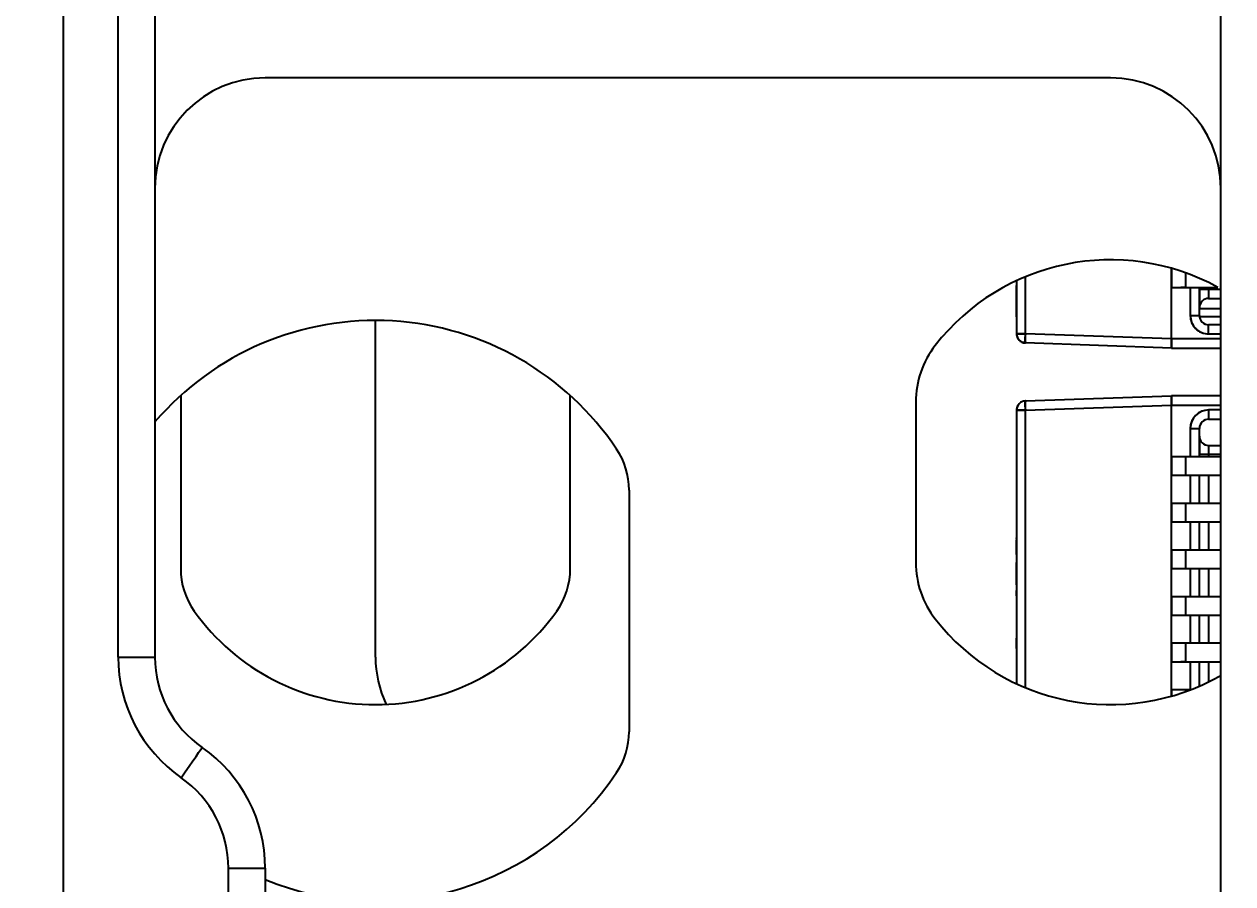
# Model space of a CAD drawing. Header units: millimetres. Extents: x 36 to 3196, y 27 to 5967.
# Drawn here: x 584.51 to 617.4, y 815.99 to 839.37 of the extents above; entities that cross this region are included whole.
import ezdxf

# ---------------------------------------------------------------- set-up
doc = ezdxf.new("R2010")
doc.units = ezdxf.units.MM
doc.linetypes.add('CENTER', pattern=[50.8, 31.75, -6.35, 6.35, -6.35])
doc.layers.add('02_Center Line', color=1, linetype='CENTER')
doc.layers.add('08_Dimension.Annotation', color=2, linetype='Continuous')
doc.styles.add('Coavis T-3.2 Style', font='MS PGothic.ttf', dxfattribs={"height": 3.2})
doc.styles.add('Coavis T-7.0 Style', font='MS PGothic.ttf', dxfattribs={"height": 7})
doc.dimstyles.new('Coavis D-Style', dxfattribs={"dimtxt": 3.2, "dimasz": 3.2, "dimexe": 2, "dimexo": 1, "dimgap": 0.8, "dimtad": 1, "dimtoh": 1, "dimdec": 3, "dimzin": 1, "dimdsep": 46, "dimtxsty": 'Coavis T-3.2 Style', "dimcen": 0, "dimclrd": 253, "dimclre": 253, "dimclrt": 2, "dimadec": 1, "dimazin": 0, "dimtp": 0.1, "dimtm": 0.1, "dimtfac": 0.71, "dimtdec": 3, "dimtmove": 0, "dimatfit": 3, "dimfxl": 1, "dimlwd": -1, "dimlwe": -1, "dimarcsym": 1})

# ---------------------------------------------------------------- blocks, each defined once
blk = doc.blocks.new('A$C32f45786')
at = {"color": 7, "linetype": 'Continuous', "lineweight": 25}
for p, q in [((209.5, 115), (85.5, 115)), ((159.199, 114.038), (159.199, 114.916)), ((159.25, 114.668), (159.25, 115)), ((159.5, 114.668), (159.5, 115)), ((159.775, 114.418), (159.775, 115)), ((160, 115), (160, 114.421)), ((160.215, 115), (160.215, 114.668)), ((160.465, 114.668), (160.465, 115)), ((160.6, 115), (160.6, 113.657)), ((160.85, 113.657), (160.85, 115)), ((162.15, 115), (162.15, 113.657)), ((162.4, 113.657), (162.4, 115)), ((162.535, 115), (162.535, 114.668)), ((162.785, 114.668), (162.785, 115)), ((163.5, 114.668), (163.5, 115)), ((163.75, 115), (163.75, 114.668)), ((163.801, 114.038), (163.801, 115)), ((164.309, 114.038), (164.309, 115)), ((165.071, 114.038), (165.071, 115)), ((165.579, 114.038), (165.579, 115)), ((166.341, 114.038), (166.341, 115)), ((166.849, 114.038), (166.849, 115)), ((167.611, 114.038), (167.611, 115)), ((168.119, 114.038), (168.119, 115)), ((168.881, 115), (168.881, 114.038)), ((169.389, 114.038), (169.389, 115)), ((159.199, 114.668), (159.25, 114.668)), ((159.25, 114.668), (159.5, 114.668)), ((159.25, 114.418), (159.25, 114.668)), ((160.142, 114.492), (160.142, 114.492)), ((160.465, 114.668), (160.215, 114.668)), ((162.535, 114.668), (162.785, 114.668)), ((163.5, 114.668), (163.75, 114.668)), ((163.75, 114.668), (163.75, 114.418)), ((163.75, 114.668), (163.801, 114.668)), ((164.309, 114.668), (165.071, 114.668)), ((165.579, 114.668), (166.341, 114.668)), ((166.849, 114.668), (167.611, 114.668)), ((168.119, 114.668), (168.881, 114.668)), ((169.389, 114.668), (169.93, 114.668)), ((159.965, 114.418), (159.199, 114.418)), ((159.965, 114.418), (159.199, 114.418)), ((159.199, 114.168), (159.965, 114.168)), ((159.965, 114.168), (159.965, 114.418)), ((163.801, 114.418), (163.035, 114.418)), ((163.035, 114.168), (163.035, 114.418)), ((163.035, 114.168), (163.801, 114.168)), ((165.071, 114.418), (164.309, 114.418)), ((164.309, 114.168), (165.071, 114.168)), ((166.341, 114.418), (165.579, 114.418)), ((165.579, 114.168), (166.341, 114.168)), ((167.611, 114.418), (166.849, 114.418)), ((166.849, 114.168), (167.611, 114.168)), ((168.881, 114.418), (168.119, 114.418)), ((168.119, 114.168), (168.881, 114.168)), ((170.046, 114.418), (169.389, 114.418)), ((169.389, 114.168), (170.148, 114.168)), ((170.151, 114.161), (170.151, 114.038)), ((159.199, 113.657), (159.199, 114.038)), ((159.199, 114.038), (159.199, 113.911)), ((163.801, 114.038), (164.309, 114.038)), ((163.801, 113.657), (163.801, 114.038)), ((164.309, 113.657), (164.309, 114.038)), ((164.309, 113.911), (164.309, 114.038)), ((165.071, 114.038), (165.579, 114.038)), ((165.071, 113.657), (165.071, 114.038)), ((165.579, 113.657), (165.579, 114.038)), ((165.579, 113.911), (165.579, 114.038)), ((166.341, 114.038), (166.849, 114.038)), ((166.341, 113.657), (166.341, 114.038)), ((166.849, 113.657), (166.849, 114.038)), ((166.849, 113.911), (166.849, 114.038)), ((167.611, 114.038), (168.119, 114.038)), ((167.611, 113.657), (167.611, 114.038)), ((168.119, 113.657), (168.119, 114.038)), ((168.119, 113.911), (168.119, 114.038)), ((168.881, 114.038), (169.389, 114.038)), ((168.881, 114.038), (168.881, 113.657)), ((169.389, 113.657), (169.389, 114.038)), ((169.389, 114.038), (169.389, 113.911)), ((170.151, 114.038), (170.151, 113.657)), ((160.6, 113.657), (158.681, 113.657)), ((158.691, 113.657), (159.199, 113.657)), ((160.6, 113.657), (160.461, 109.684)), ((160.615, 113.657), (160.6, 113.657)), ((160.85, 113.657), (160.711, 109.683)), ((162.289, 109.683), (162.15, 113.657)), ((162.539, 109.684), (162.4, 113.657)), ((170.319, 113.657), (162.4, 113.657)), ((163.801, 113.657), (164.309, 113.657)), ((165.071, 113.657), (165.579, 113.657)), ((166.341, 113.657), (166.849, 113.657)), ((167.611, 113.657), (168.119, 113.657)), ((168.881, 113.657), (169.389, 113.657)), ((170.151, 113.657), (170.319, 113.657)), ((153.5, 112), (153.5, 89)), ((160.461, 109.684), (158.911, 109.684)), ((160.461, 109.441), (160.461, 109.684)), ((160.702, 109.682), (160.711, 109.683)), ((170.089, 109.684), (162.539, 109.684)), ((162.539, 109.684), (162.539, 109.441)), ((159.018, 109.441), (160.461, 109.441)), ((162.539, 109.441), (169.982, 109.441)), ((162.539, 109.441), (169.982, 109.441)), ((165.878, 109.44), (165.878, 109.441)), ((165.878, 109.44), (166.463, 109.44)), ((165.894, 109.44), (165.894, 109.441)), ((166.022, 109.44), (166.022, 109.441)), ((166.182, 109.441), (166.182, 109.44)), ((166.607, 109.44), (166.607, 109.441)), ((166.711, 109.44), (166.711, 109.441)), ((166.719, 109.44), (166.711, 109.44)), ((166.719, 109.44), (166.719, 109.441)), ((166.825, 109.44), (166.825, 109.441)), ((166.95, 109.44), (166.95, 109.441)), ((167.01, 109.44), (167.01, 109.441)), ((167.29, 109.441), (167.29, 109.44)), ((167.447, 109.44), (167.447, 109.441)), ((167.589, 109.44), (167.447, 109.44)), ((167.589, 109.441), (167.589, 109.44)), ((167.798, 109.441), (167.798, 109.44)), ((167.798, 109.44), (167.94, 109.44)), ((167.94, 109.44), (167.94, 109.441)), ((168.461, 109.44), (168.461, 109.441)), ((168.586, 109.441), (168.586, 109.44)), ((168.684, 109.44), (168.684, 109.441)), ((169.021, 109.44), (169.021, 109.441)), ((169.021, 109.44), (169.147, 109.44)), ((169.147, 109.44), (169.147, 109.441)), ((169.147, 109.44), (169.297, 109.44)), ((169.297, 109.44), (169.297, 109.441)), ((169.648, 109.441), (169.648, 109.44)), ((169.648, 109.44), (169.659, 109.44)), ((169.659, 109.44), (169.659, 109.441)), ((169.659, 109.44), (169.982, 109.44)), ((169.705, 109.44), (169.705, 109.441)), ((169.705, 109.44), (169.982, 109.44)), ((162.318, 106.7), (166.682, 106.7)), ((164.714, 98.9), (171.286, 98.9)), ((166.848, 97.3), (162.152, 97.3)), ((169.255, 92), (160.1, 92)), ((175, 88), (175, 89)), ((175, 89), (209.5, 89)), ((209.5, 88), (175, 88)), ((162.152, 86.7), (166.848, 86.7)), ((125.745, 86), (169.255, 86)), ((169.255, 85), (169.255, 86)), ((169.255, 85), (125.745, 85))]:
    blk.add_line(p, q, dxfattribs=at)
at = {"color": 1, "linetype": 'Continuous', "lineweight": 25}
for p, q in [((158.804, 114.038), (159.199, 114.038)), ((170.151, 114.038), (170.196, 114.038))]:
    blk.add_line(p, q, dxfattribs=at)
at = {"color": 7, "linetype": 'Continuous', "lineweight": 25, "flags": 128}
blk.add_lwpolyline([(172.538, 86.714), (172.378, 86.826), (172.224, 86.933), (172.082, 87.032), (171.958, 87.118), (171.856, 87.189), (171.78, 87.242), (171.733, 87.275), (171.717, 87.286)], dxfattribs=at)
at = {"color": 7, "linetype": 'Continuous', "lineweight": 25}
for centre, radius, start, end in [((156.5, 112), 3, 90, 180), ((164.5, 112), 6.05, 151.1888, 232.0672), ((164.5, 112), 6.05, 307.9328, 29.727), ((159.75, 114.668), 0.25, 180, 270), ((159.965, 114.668), 0.25, 270, 0), ((159.965, 114.668), 0.5, 270, 0), ((163.035, 114.668), 0.5, 180, 270), ((163.035, 114.668), 0.25, 180, 270), ((163.25, 114.668), 0.25, 270, 0), ((160.593, 111.664), 1.985, 266.2035, 273.4206), ((160.461, 109.691), 0.25, 270, 358), ((162.407, 111.661), 1.982, 266.572, 273.8004), ((162.539, 109.691), 0.25, 182, 270), ((162.318, 109.2), 2.5, 232.0672, 270), ((166.682, 109.2), 2.5, 270, 307.9328), ((164.714, 96.9), 2, 90, 123.849), ((171.286, 96.9), 2, 56.151, 90), ((168, 92), 7.9, 123.849, 229.4196), ((168, 92), 7.9, 337.682, 56.151), ((166.848, 95.3), 2, 54.5691, 90), ((164.5, 92), 6.05, 305.4309, 54.5691), ((169.255, 95), 3, 270, 295.4166), ((156.5, 89), 3, 180, 270), ((175, 85), 4, 90, 145.1501), ((175, 85), 3, 90, 145.1501), ((169.255, 89), 3, 270, 325.1501), ((166.848, 88.7), 2, 270, 305.4309), ((169.255, 89), 4, 270, 325.1501)]:
    blk.add_arc(centre, radius, start, end, dxfattribs=at)
for points, knots in [([(159.965, 114.168), (160.028, 114.175), (160.125, 114.186), (160.241, 114.248), (160.321, 114.312), (160.386, 114.392), (160.448, 114.508), (160.458, 114.606), (160.465, 114.668)], [0, 0, 0, 0, 0.239444, 0.369378, 0.500002, 0.629935, 0.760561, 1, 1, 1, 1]), ([(162.535, 114.668), (162.542, 114.606), (162.552, 114.509), (162.614, 114.392), (162.679, 114.313), (162.758, 114.248), (162.875, 114.186), (162.972, 114.175), (163.035, 114.168)], [0, 0, 0, 0, 0.239439, 0.369377, 0.499999, 0.629934, 0.760557, 1, 1, 1, 1]), ([(159.75, 114.418), (159.743, 114.418), (159.733, 114.418), (159.671, 114.418), (159.606, 114.418), (159.526, 114.418), (159.41, 114.418), (159.313, 114.418), (159.25, 114.418)], [0, 0, 0, 0, 0.239439, 0.369378, 0.499999, 0.629934, 0.760557, 1, 1, 1, 1]), ([(159.25, 114.418), (159.313, 114.418), (159.409, 114.418), (159.526, 114.418), (159.605, 114.418), (159.67, 114.418), (159.733, 114.418), (159.743, 114.418), (159.75, 114.418)], [0, 0, 0, 0, 0.239443, 0.3682187, 0.4999927, 0.6287766, 0.7605514, 1, 1, 1, 1]), ([(163.75, 114.418), (163.687, 114.418), (163.59, 114.418), (163.474, 114.418), (163.394, 114.418), (163.329, 114.418), (163.267, 114.418), (163.257, 114.418), (163.25, 114.418)], [0, 0, 0, 0, 0.239442, 0.369376, 0.5, 0.629934, 0.760552, 1, 1, 1, 1]), ([(163.25, 114.418), (163.257, 114.418), (163.267, 114.418), (163.329, 114.418), (163.393, 114.418), (163.473, 114.418), (163.59, 114.418), (163.687, 114.418), (163.75, 114.418)], [0, 0, 0, 0, 0.239449, 0.368227, 0.499999, 0.628776, 0.760556, 1, 1, 1, 1]), ([(160.6, 113.657), (160.617, 113.657), (160.651, 113.657), (160.715, 113.656), (160.784, 113.656), (160.839, 113.656), (160.846, 113.657), (160.85, 113.657)], [0, 0, 0, 0, 0.130854, 0.26015, 0.512854, 0.759455, 1, 1, 1, 1]), ([(160.85, 113.657), (160.846, 113.657), (160.838, 113.656), (160.779, 113.655), (160.697, 113.656), (160.632, 113.657), (160.6, 113.657)], [0, 0, 0, 0, 0.254061, 0.505394, 0.754035, 1, 1, 1, 1]), ([(162.15, 113.657), (162.153, 113.657), (162.16, 113.656), (162.216, 113.656), (162.285, 113.656), (162.349, 113.657), (162.383, 113.657), (162.4, 113.657)], [0, 0, 0, 0, 0.2402037, 0.4867073, 0.7395203, 0.8689576, 1, 1, 1, 1]), ([(162.4, 113.657), (162.368, 113.657), (162.303, 113.656), (162.22, 113.655), (162.162, 113.656), (162.154, 113.657), (162.15, 113.657)], [0, 0, 0, 0, 0.2456449, 0.4941762, 0.7456304, 1, 1, 1, 1]), ([(160.461, 109.684), (160.461, 109.665), (160.461, 109.63), (160.461, 109.57), (160.461, 109.508), (160.462, 109.466), (160.461, 109.445), (160.461, 109.443), (160.461, 109.441)], [0, 0, 0, 0, 0.144535, 0.2724488, 0.4999911, 0.7290022, 0.8560349, 1, 1, 1, 1]), ([(160.711, 109.683), (160.707, 109.682), (160.7, 109.68), (160.643, 109.679), (160.575, 109.68), (160.512, 109.682), (160.479, 109.683), (160.461, 109.684)], [0, 0, 0, 0, 0.247556, 0.499298, 0.744229, 0.864685, 1, 1, 1, 1]), ([(160.461, 109.441), (160.48, 109.443), (160.514, 109.445), (160.575, 109.466), (160.639, 109.508), (160.683, 109.569), (160.706, 109.63), (160.709, 109.664), (160.711, 109.683)], [0, 0, 0, 0, 0.14389, 0.270951, 0.499991, 0.727666, 0.855527, 1, 1, 1, 1]), ([(160.711, 109.683), (160.71, 109.664), (160.709, 109.641), (160.7, 109.62), (160.699, 109.616)], [0, 0, 0, 0, 0.815347, 1, 1, 1, 1]), ([(162.539, 109.684), (162.52, 109.683), (162.484, 109.682), (162.422, 109.68), (162.358, 109.68), (162.314, 109.68), (162.292, 109.681), (162.29, 109.682), (162.289, 109.683)], [0, 0, 0, 0, 0.1448539, 0.272555, 0.4999969, 0.7275495, 0.8551771, 1, 1, 1, 1]), ([(162.289, 109.683), (162.291, 109.664), (162.294, 109.63), (162.317, 109.569), (162.361, 109.508), (162.425, 109.466), (162.486, 109.445), (162.52, 109.443), (162.539, 109.441)], [0, 0, 0, 0, 0.14447, 0.272308, 0.500017, 0.729019, 0.856086, 1, 1, 1, 1]), ([(162.539, 109.441), (162.539, 109.445), (162.539, 109.452), (162.537, 109.507), (162.539, 109.587), (162.539, 109.651), (162.539, 109.684)], [0, 0, 0, 0, 0.248942, 0.499541, 0.745633, 1, 1, 1, 1]), ([(159.998, 109.441), (159.99, 109.441), (159.976, 109.441), (159.896, 109.441), (159.812, 109.441), (159.709, 109.441), (159.559, 109.441), (159.36, 109.441), (159.213, 109.441), (159.144, 109.441)], [0, 0, 0, 0, 0.19812, 0.305695, 0.41371, 0.521288, 0.6293, 0.82742, 1, 1, 1, 1]), ([(165.894, 109.44), (165.894, 109.44), (165.897, 109.44), (165.903, 109.44), (165.91, 109.44), (165.918, 109.44), (165.925, 109.44), (165.933, 109.44), (165.94, 109.44), (165.948, 109.44), (165.954, 109.44), (165.959, 109.44), (165.964, 109.44), (165.97, 109.44), (165.977, 109.44), (165.985, 109.44), (165.993, 109.44), (166, 109.44), (166.01, 109.44), (166.017, 109.44), (166.022, 109.44)], [0, 0, 0, 0, 0.014593, 0.072955, 0.131307, 0.189669, 0.248029, 0.306394, 0.364757, 0.423112, 0.481473, 0.51067, 0.539832, 0.598207, 0.656576, 0.714939, 0.773301, 0.831664, 0.890027, 1, 1, 1, 1]), ([(166.029, 109.44), (166.028, 109.44), (166.027, 109.44), (166.026, 109.44), (166.024, 109.44), (166.023, 109.44), (166.022, 109.44), (166.021, 109.44), (166.02, 109.44), (166.02, 109.44), (166.019, 109.44), (166.018, 109.44), (166.018, 109.44), (166.017, 109.44), (166.017, 109.44), (166.017, 109.44), (166.017, 109.44)], [0, 0, 0, 0, 0.085736, 0.128577, 0.214263, 0.257125, 0.342924, 0.385721, 0.471455, 0.557225, 0.600089, 0.685793, 0.771542, 0.814344, 0.907163, 1, 1, 1, 1]), ([(166.022, 109.44), (166.023, 109.44), (166.026, 109.44), (166.031, 109.44), (166.036, 109.44), (166.04, 109.44), (166.045, 109.44), (166.051, 109.44), (166.059, 109.44), (166.067, 109.44), (166.075, 109.44), (166.082, 109.44), (166.09, 109.44), (166.101, 109.44), (166.11, 109.44), (166.118, 109.44), (166.122, 109.44), (166.127, 109.44), (166.133, 109.44), (166.139, 109.44), (166.145, 109.44), (166.15, 109.44), (166.155, 109.44), (166.16, 109.44), (166.167, 109.44), (166.174, 109.44), (166.179, 109.44), (166.182, 109.44)], [0, 0, 0, 0, 0.012347, 0.061736, 0.086433, 0.111127, 0.135831, 0.185223, 0.234613, 0.284008, 0.333403, 0.382795, 0.432183, 0.48157, 0.580403, 0.605092, 0.629786, 0.654481, 0.703886, 0.728574, 0.777969, 0.802663, 0.827361, 0.876754, 0.90145, 0.950722, 1, 1, 1, 1]), ([(166.225, 109.44), (166.224, 109.44), (166.221, 109.44), (166.215, 109.44), (166.207, 109.44), (166.199, 109.44), (166.192, 109.44), (166.185, 109.44), (166.18, 109.44), (166.173, 109.44), (166.168, 109.44), (166.162, 109.44), (166.157, 109.44), (166.15, 109.44), (166.145, 109.44), (166.14, 109.44), (166.135, 109.44), (166.13, 109.44), (166.125, 109.44), (166.121, 109.44), (166.117, 109.44), (166.112, 109.44), (166.107, 109.44), (166.103, 109.44), (166.098, 109.44), (166.093, 109.44), (166.088, 109.44), (166.082, 109.44), (166.076, 109.44), (166.07, 109.44), (166.067, 109.44), (166.065, 109.44)], [0, 0, 0, 0, 0.011167, 0.055818, 0.100486, 0.145144, 0.189795, 0.212124, 0.256787, 0.279122, 0.323776, 0.346117, 0.390776, 0.4131, 0.457764, 0.480095, 0.502424, 0.547094, 0.569434, 0.591767, 0.614087, 0.658754, 0.681085, 0.703413, 0.748078, 0.770412, 0.815074, 0.859743, 0.904414, 0.952129, 1, 1, 1, 1]), ([(166.182, 109.44), (166.182, 109.44), (166.186, 109.44), (166.192, 109.44), (166.198, 109.44), (166.205, 109.44), (166.21, 109.44), (166.217, 109.44), (166.222, 109.44), (166.229, 109.44), (166.234, 109.44), (166.241, 109.44), (166.246, 109.44), (166.253, 109.44), (166.258, 109.44), (166.265, 109.44), (166.27, 109.44), (166.275, 109.44), (166.281, 109.44), (166.286, 109.44), (166.293, 109.44), (166.298, 109.44), (166.303, 109.44), (166.308, 109.44), (166.313, 109.44), (166.319, 109.44), (166.324, 109.44), (166.329, 109.44), (166.334, 109.44), (166.339, 109.44), (166.344, 109.44), (166.349, 109.44), (166.354, 109.44), (166.359, 109.44), (166.364, 109.44), (166.369, 109.44), (166.374, 109.44), (166.379, 109.44), (166.383, 109.44), (166.388, 109.44), (166.393, 109.44), (166.398, 109.44), (166.401, 109.44), (166.406, 109.44), (166.411, 109.44), (166.415, 109.44), (166.419, 109.44), (166.423, 109.44), (166.429, 109.44), (166.438, 109.44), (166.447, 109.44), (166.456, 109.44), (166.462, 109.44), (166.47, 109.44), (166.478, 109.44), (166.486, 109.44), (166.492, 109.44), (166.499, 109.44), (166.507, 109.44), (166.514, 109.44), (166.519, 109.44), (166.525, 109.44), (166.531, 109.44), (166.535, 109.44), (166.537, 109.44), (166.54, 109.44), (166.543, 109.44), (166.546, 109.44), (166.548, 109.44), (166.551, 109.44), (166.553, 109.44), (166.556, 109.44), (166.557, 109.44), (166.56, 109.44), (166.562, 109.44), (166.564, 109.44), (166.567, 109.44), (166.569, 109.44), (166.571, 109.44), (166.573, 109.44), (166.575, 109.44), (166.576, 109.44), (166.578, 109.44), (166.58, 109.44), (166.582, 109.44), (166.583, 109.44), (166.585, 109.44), (166.586, 109.44), (166.588, 109.44), (166.589, 109.44), (166.591, 109.44), (166.592, 109.44), (166.593, 109.44), (166.594, 109.44), (166.595, 109.44), (166.597, 109.44), (166.597, 109.44), (166.599, 109.44), (166.599, 109.44), (166.6, 109.44), (166.601, 109.44), (166.602, 109.44), (166.603, 109.44), (166.603, 109.44), (166.604, 109.44), (166.604, 109.44), (166.605, 109.44), (166.605, 109.44), (166.606, 109.44), (166.606, 109.44), (166.606, 109.44), (166.606, 109.44), (166.606, 109.44), (166.607, 109.44), (166.607, 109.44), (166.607, 109.44)], [0, 0, 0, 0, 0.002884, 0.014415, 0.025951, 0.031716, 0.04325, 0.049016, 0.060551, 0.066318, 0.077849, 0.083617, 0.095152, 0.100917, 0.112451, 0.118218, 0.129751, 0.135519, 0.141285, 0.152818, 0.158585, 0.170119, 0.175886, 0.181651, 0.193184, 0.198952, 0.204719, 0.216251, 0.222021, 0.227788, 0.239318, 0.245089, 0.250852, 0.262388, 0.268154, 0.273922, 0.285453, 0.291222, 0.296991, 0.302758, 0.314289, 0.320055, 0.325822, 0.331589, 0.343124, 0.348887, 0.354655, 0.360427, 0.371959, 0.383493, 0.406566, 0.418097, 0.429632, 0.441168, 0.464238, 0.475774, 0.487305, 0.498844, 0.521915, 0.53345, 0.544984, 0.556521, 0.579589, 0.585356, 0.591121, 0.59689, 0.608423, 0.614187, 0.61996, 0.625725, 0.637256, 0.643024, 0.648796, 0.654563, 0.66609, 0.671863, 0.677623, 0.689157, 0.694922, 0.700697, 0.71223, 0.717998, 0.72376, 0.735292, 0.741065, 0.746833, 0.758366, 0.764132, 0.769896, 0.781427, 0.787196, 0.798732, 0.804501, 0.81026, 0.821793, 0.827568, 0.839094, 0.844867, 0.856394, 0.862159, 0.873693, 0.879464, 0.891001, 0.896769, 0.908294, 0.914062, 0.9256, 0.93136, 0.942895, 0.94866, 0.960195, 0.971737, 0.977496, 0.988754, 1, 1, 1, 1]), ([(166.393, 109.44), (166.393, 109.44), (166.39, 109.44), (166.387, 109.44), (166.382, 109.44), (166.378, 109.44), (166.373, 109.44), (166.369, 109.44), (166.365, 109.44), (166.36, 109.44), (166.356, 109.44), (166.351, 109.44), (166.347, 109.44), (166.342, 109.44), (166.337, 109.44), (166.333, 109.44), (166.328, 109.44), (166.323, 109.44), (166.318, 109.44), (166.313, 109.44), (166.307, 109.44), (166.302, 109.44), (166.295, 109.44), (166.29, 109.44), (166.284, 109.44), (166.278, 109.44), (166.272, 109.44), (166.267, 109.44), (166.26, 109.44), (166.253, 109.44), (166.247, 109.44), (166.24, 109.44), (166.233, 109.44), (166.227, 109.44), (166.225, 109.44)], [0, 0, 0, 0, 0.010708, 0.053565, 0.07497, 0.117835, 0.139255, 0.182105, 0.203534, 0.224951, 0.267813, 0.289221, 0.310658, 0.353513, 0.374931, 0.396356, 0.439207, 0.46063, 0.482056, 0.524914, 0.546333, 0.589196, 0.610622, 0.653476, 0.674893, 0.717741, 0.739167, 0.782021, 0.803443, 0.846299, 0.889149, 0.910566, 0.955275, 1, 1, 1, 1]), ([(166.463, 109.44), (166.463, 109.44), (166.462, 109.44), (166.462, 109.44), (166.461, 109.44), (166.46, 109.44), (166.459, 109.44), (166.458, 109.44), (166.457, 109.44), (166.456, 109.44), (166.454, 109.44), (166.453, 109.44), (166.451, 109.44), (166.45, 109.44), (166.448, 109.44), (166.446, 109.44), (166.445, 109.44), (166.442, 109.44), (166.44, 109.44), (166.438, 109.44), (166.436, 109.44), (166.433, 109.44), (166.431, 109.44), (166.428, 109.44), (166.426, 109.44), (166.422, 109.44), (166.419, 109.44), (166.416, 109.44), (166.413, 109.44), (166.41, 109.44), (166.406, 109.44), (166.402, 109.44), (166.398, 109.44), (166.395, 109.44), (166.393, 109.44)], [0, 0, 0, 0, 0.010726, 0.053715, 0.096671, 0.139656, 0.161116, 0.204109, 0.225608, 0.268557, 0.290051, 0.333032, 0.354527, 0.397513, 0.41898, 0.440464, 0.483427, 0.504923, 0.547913, 0.569388, 0.590899, 0.633863, 0.655359, 0.676835, 0.719821, 0.741304, 0.784295, 0.805776, 0.827268, 0.870234, 0.891716, 0.93469, 0.956181, 1, 1, 1, 1]), ([(166.765, 109.44), (166.765, 109.44), (166.762, 109.44), (166.758, 109.44), (166.752, 109.44), (166.747, 109.44), (166.743, 109.44), (166.738, 109.44), (166.734, 109.44), (166.73, 109.44), (166.726, 109.44), (166.722, 109.44), (166.718, 109.44), (166.715, 109.44), (166.711, 109.44), (166.708, 109.44), (166.705, 109.44), (166.702, 109.44), (166.7, 109.44), (166.698, 109.44), (166.695, 109.44), (166.693, 109.44), (166.691, 109.44), (166.689, 109.44), (166.688, 109.44), (166.686, 109.44), (166.685, 109.44), (166.684, 109.44), (166.683, 109.44), (166.682, 109.44), (166.681, 109.44), (166.681, 109.44), (166.681, 109.44), (166.68, 109.44), (166.68, 109.44)], [0, 0, 0, 0, 0.009422, 0.047182, 0.084916, 0.122649, 0.141504, 0.179249, 0.217, 0.235851, 0.273582, 0.311343, 0.330207, 0.367933, 0.405671, 0.424527, 0.462273, 0.500009, 0.518892, 0.556626, 0.575485, 0.613205, 0.65096, 0.669829, 0.707568, 0.745298, 0.764155, 0.801912, 0.839654, 0.85852, 0.896261, 0.93398, 0.952833, 1, 1, 1, 1]), ([(166.975, 109.44), (166.974, 109.44), (166.971, 109.44), (166.965, 109.44), (166.954, 109.44), (166.944, 109.44), (166.933, 109.44), (166.925, 109.44), (166.917, 109.44), (166.909, 109.44), (166.901, 109.44), (166.894, 109.44), (166.886, 109.44), (166.878, 109.44), (166.87, 109.44), (166.863, 109.44), (166.855, 109.44), (166.845, 109.44), (166.835, 109.44), (166.825, 109.44), (166.818, 109.44), (166.81, 109.44), (166.803, 109.44), (166.796, 109.44), (166.789, 109.44), (166.782, 109.44), (166.775, 109.44), (166.766, 109.44), (166.757, 109.44), (166.748, 109.44), (166.741, 109.44), (166.735, 109.44), (166.727, 109.44), (166.722, 109.44), (166.719, 109.44)], [0, 0, 0, 0, 0.007189, 0.035971, 0.064749, 0.122318, 0.1511, 0.179878, 0.20866, 0.237434, 0.266218, 0.294994, 0.32378, 0.352557, 0.381331, 0.410113, 0.438888, 0.467676, 0.525237, 0.554013, 0.582795, 0.611569, 0.640355, 0.669134, 0.697914, 0.726686, 0.755461, 0.784254, 0.841814, 0.870591, 0.899363, 0.928155, 0.956929, 1, 1, 1, 1]), ([(167.01, 109.44), (167.01, 109.44), (167.006, 109.44), (167.002, 109.44), (166.996, 109.44), (166.991, 109.44), (166.986, 109.44), (166.98, 109.44), (166.977, 109.44), (166.971, 109.44), (166.965, 109.44), (166.954, 109.44), (166.943, 109.44), (166.933, 109.44), (166.925, 109.44), (166.917, 109.44), (166.909, 109.44), (166.901, 109.44), (166.893, 109.44), (166.886, 109.44), (166.878, 109.44), (166.87, 109.44), (166.863, 109.44), (166.855, 109.44), (166.848, 109.44), (166.84, 109.44), (166.833, 109.44), (166.827, 109.44), (166.821, 109.44), (166.815, 109.44), (166.808, 109.44), (166.801, 109.44), (166.796, 109.44), (166.79, 109.44), (166.785, 109.44), (166.778, 109.44), (166.772, 109.44), (166.767, 109.44), (166.765, 109.44)], [0, 0, 0, 0, 0.007614, 0.038063, 0.053285, 0.068509, 0.098957, 0.114183, 0.129404, 0.144632, 0.175076, 0.205527, 0.266425, 0.296874, 0.32733, 0.357777, 0.388224, 0.418672, 0.449124, 0.479571, 0.510025, 0.540467, 0.570919, 0.601373, 0.63182, 0.662278, 0.692721, 0.723171, 0.738396, 0.768841, 0.799292, 0.829748, 0.860197, 0.875421, 0.905866, 0.936312, 0.968153, 1, 1, 1, 1]), ([(166.95, 109.44), (166.95, 109.44), (166.946, 109.44), (166.941, 109.44), (166.933, 109.44), (166.925, 109.44), (166.918, 109.44), (166.91, 109.44), (166.903, 109.44), (166.895, 109.44), (166.888, 109.44), (166.882, 109.44), (166.876, 109.44), (166.871, 109.44), (166.867, 109.44), (166.862, 109.44), (166.858, 109.44), (166.853, 109.44), (166.848, 109.44), (166.843, 109.44), (166.839, 109.44), (166.835, 109.44), (166.833, 109.44), (166.831, 109.44), (166.83, 109.44), (166.829, 109.44), (166.828, 109.44), (166.827, 109.44), (166.826, 109.44), (166.826, 109.44), (166.825, 109.44), (166.825, 109.44)], [0, 0, 0, 0, 0.0104737, 0.0523604, 0.0942479, 0.1361324, 0.1780213, 0.2199125, 0.2617995, 0.3036933, 0.3455866, 0.3874852, 0.4084161, 0.450326, 0.471283, 0.4922222, 0.5341439, 0.555091, 0.5970123, 0.6389646, 0.6809032, 0.7228482, 0.7647524, 0.7857084, 0.8066499, 0.8276162, 0.8695391, 0.8904843, 0.9323765, 0.9533291, 1, 1, 1, 1]), ([(167.103, 109.44), (167.102, 109.44), (167.099, 109.44), (167.093, 109.44), (167.086, 109.44), (167.081, 109.44), (167.076, 109.44), (167.071, 109.44), (167.066, 109.44), (167.061, 109.44), (167.055, 109.44), (167.05, 109.44), (167.045, 109.44), (167.04, 109.44), (167.035, 109.44), (167.029, 109.44), (167.024, 109.44), (167.018, 109.44), (167.012, 109.44), (167.007, 109.44), (167.003, 109.44), (166.998, 109.44), (166.991, 109.44), (166.984, 109.44), (166.976, 109.44), (166.968, 109.44), (166.96, 109.44), (166.954, 109.44), (166.95, 109.44)], [0, 0, 0, 0, 0.0127998, 0.0640436, 0.1152723, 0.1408806, 0.1665004, 0.2177293, 0.2433388, 0.268961, 0.3201845, 0.3457986, 0.3714138, 0.4226492, 0.4482581, 0.4738802, 0.525108, 0.5507237, 0.6019552, 0.6275691, 0.653183, 0.6787968, 0.7300311, 0.7812621, 0.83249, 0.8837137, 0.9349441, 1, 1, 1, 1]), ([(167.142, 109.44), (167.142, 109.44), (167.142, 109.44), (167.141, 109.44), (167.141, 109.44), (167.139, 109.44), (167.138, 109.44), (167.136, 109.44), (167.134, 109.44), (167.131, 109.44), (167.128, 109.44), (167.124, 109.44), (167.12, 109.44), (167.116, 109.44), (167.112, 109.44), (167.107, 109.44), (167.1, 109.44), (167.095, 109.44), (167.089, 109.44), (167.083, 109.44), (167.076, 109.44), (167.069, 109.44), (167.062, 109.44), (167.056, 109.44), (167.05, 109.44), (167.042, 109.44), (167.034, 109.44), (167.027, 109.44), (167.019, 109.44), (167.011, 109.44), (167.003, 109.44), (166.995, 109.44), (166.986, 109.44), (166.979, 109.44), (166.975, 109.44)], [0, 0, 0, 0, 0.008716, 0.043516, 0.078315, 0.113154, 0.147955, 0.165362, 0.200187, 0.217583, 0.252414, 0.287224, 0.304634, 0.33946, 0.356844, 0.391664, 0.426485, 0.461296, 0.478691, 0.513492, 0.548299, 0.583092, 0.617891, 0.635281, 0.670084, 0.704883, 0.739681, 0.774478, 0.809273, 0.844068, 0.878862, 0.913661, 0.948456, 1, 1, 1, 1]), ([(167.29, 109.44), (167.29, 109.44), (167.287, 109.44), (167.281, 109.44), (167.274, 109.44), (167.267, 109.44), (167.26, 109.44), (167.252, 109.44), (167.245, 109.44), (167.238, 109.44), (167.23, 109.44), (167.223, 109.44), (167.215, 109.44), (167.208, 109.44), (167.2, 109.44), (167.193, 109.44), (167.182, 109.44), (167.172, 109.44), (167.162, 109.44), (167.154, 109.44), (167.147, 109.44), (167.136, 109.44), (167.126, 109.44), (167.115, 109.44), (167.108, 109.44), (167.1, 109.44), (167.092, 109.44), (167.085, 109.44), (167.08, 109.44), (167.075, 109.44), (167.069, 109.44), (167.064, 109.44), (167.06, 109.44), (167.055, 109.44), (167.049, 109.44), (167.044, 109.44), (167.039, 109.44), (167.033, 109.44), (167.028, 109.44), (167.023, 109.44), (167.017, 109.44), (167.013, 109.44), (167.01, 109.44)], [0, 0, 0, 0, 0.006864, 0.034312, 0.061754, 0.089186, 0.116629, 0.144068, 0.171505, 0.198953, 0.226397, 0.253834, 0.281277, 0.308711, 0.336155, 0.363596, 0.391032, 0.445911, 0.473361, 0.500796, 0.528239, 0.555678, 0.610568, 0.638008, 0.665449, 0.69289, 0.72033, 0.74777, 0.761495, 0.775214, 0.802651, 0.816372, 0.830095, 0.843811, 0.871253, 0.884975, 0.898697, 0.926136, 0.939853, 0.953575, 0.976789, 1, 1, 1, 1]), ([(167.287, 109.44), (167.287, 109.44), (167.287, 109.44), (167.287, 109.44), (167.286, 109.44), (167.286, 109.44), (167.286, 109.44), (167.285, 109.44), (167.284, 109.44), (167.283, 109.44), (167.282, 109.44), (167.28, 109.44), (167.277, 109.44), (167.274, 109.44), (167.27, 109.44), (167.267, 109.44), (167.264, 109.44), (167.26, 109.44), (167.257, 109.44), (167.251, 109.44), (167.245, 109.44), (167.238, 109.44), (167.233, 109.44), (167.228, 109.44), (167.222, 109.44), (167.214, 109.44), (167.207, 109.44), (167.2, 109.44), (167.196, 109.44), (167.192, 109.44), (167.187, 109.44), (167.184, 109.44), (167.179, 109.44), (167.174, 109.44), (167.17, 109.44), (167.165, 109.44), (167.16, 109.44), (167.154, 109.44), (167.149, 109.44), (167.143, 109.44), (167.138, 109.44), (167.133, 109.44), (167.128, 109.44), (167.123, 109.44), (167.117, 109.44), (167.11, 109.44), (167.105, 109.44), (167.103, 109.44)], [0, 0, 0, 0, 0.006271, 0.031405, 0.043956, 0.056515, 0.069085, 0.094219, 0.119337, 0.144464, 0.169583, 0.194723, 0.21985, 0.270125, 0.295237, 0.320385, 0.345496, 0.370625, 0.395763, 0.420893, 0.471175, 0.496295, 0.52142, 0.546563, 0.571683, 0.596815, 0.647097, 0.659662, 0.672222, 0.69735, 0.709915, 0.722477, 0.735033, 0.760166, 0.772728, 0.785285, 0.810415, 0.822971, 0.848099, 0.860664, 0.885789, 0.898351, 0.910908, 0.936034, 0.948595, 0.974291, 1, 1, 1, 1]), ([(167.94, 109.44), (167.941, 109.44), (167.943, 109.44), (167.947, 109.44), (167.951, 109.44), (167.955, 109.44), (167.959, 109.44), (167.963, 109.44), (167.967, 109.44), (167.972, 109.44), (167.976, 109.44), (167.979, 109.44), (167.983, 109.44), (167.989, 109.44), (167.995, 109.44), (168.001, 109.44), (168.008, 109.44), (168.015, 109.44), (168.024, 109.44), (168.033, 109.44), (168.042, 109.44), (168.049, 109.44), (168.056, 109.44), (168.063, 109.44), (168.07, 109.44), (168.077, 109.44), (168.085, 109.44), (168.092, 109.44), (168.1, 109.44), (168.107, 109.44), (168.115, 109.44), (168.123, 109.44), (168.13, 109.44), (168.138, 109.44), (168.146, 109.44), (168.154, 109.44), (168.162, 109.44), (168.171, 109.44), (168.182, 109.44), (168.191, 109.44), (168.197, 109.44)], [0, 0, 0, 0, 0.00694, 0.03467, 0.048531, 0.062388, 0.090119, 0.103977, 0.117837, 0.145561, 0.15943, 0.173287, 0.187149, 0.214875, 0.242608, 0.27033, 0.298056, 0.325783, 0.353505, 0.408957, 0.436692, 0.464413, 0.492146, 0.51987, 0.547596, 0.575325, 0.603045, 0.630777, 0.658507, 0.686232, 0.713961, 0.741686, 0.769416, 0.797142, 0.824872, 0.852601, 0.880325, 0.910195, 0.940065, 1, 1, 1, 1]), ([(168.197, 109.44), (168.197, 109.44), (168.201, 109.44), (168.207, 109.44), (168.215, 109.44), (168.221, 109.44), (168.228, 109.44), (168.234, 109.44), (168.241, 109.44), (168.248, 109.44), (168.254, 109.44), (168.261, 109.44), (168.267, 109.44), (168.274, 109.44), (168.28, 109.44), (168.287, 109.44), (168.292, 109.44), (168.298, 109.44), (168.304, 109.44), (168.31, 109.44), (168.316, 109.44), (168.321, 109.44), (168.327, 109.44), (168.333, 109.44), (168.339, 109.44), (168.344, 109.44), (168.349, 109.44), (168.354, 109.44), (168.359, 109.44), (168.364, 109.44), (168.369, 109.44), (168.374, 109.44), (168.379, 109.44), (168.383, 109.44), (168.384, 109.44)], [0, 0, 0, 0, 0.009579, 0.047927, 0.086269, 0.124613, 0.143781, 0.182128, 0.220468, 0.239647, 0.277991, 0.31633, 0.335508, 0.373856, 0.412195, 0.431369, 0.469711, 0.488881, 0.527222, 0.565573, 0.584751, 0.623096, 0.642269, 0.680616, 0.718969, 0.738127, 0.776473, 0.795643, 0.834006, 0.872346, 0.891514, 0.92987, 0.964922, 1, 1, 1, 1]), ([(168.384, 109.44), (168.385, 109.44), (168.387, 109.44), (168.391, 109.44), (168.396, 109.44), (168.4, 109.44), (168.404, 109.44), (168.408, 109.44), (168.412, 109.44), (168.416, 109.44), (168.42, 109.44), (168.423, 109.44), (168.426, 109.44), (168.429, 109.44), (168.432, 109.44), (168.435, 109.44), (168.438, 109.44), (168.441, 109.44), (168.443, 109.44), (168.445, 109.44), (168.447, 109.44), (168.449, 109.44), (168.451, 109.44), (168.453, 109.44), (168.454, 109.44), (168.455, 109.44), (168.456, 109.44), (168.458, 109.44), (168.459, 109.44), (168.459, 109.44), (168.46, 109.44), (168.46, 109.44), (168.46, 109.44), (168.461, 109.44), (168.461, 109.44), (168.461, 109.44), (168.461, 109.44), (168.461, 109.44), (168.461, 109.44)], [0, 0, 0, 0, 0.007642, 0.038142, 0.068666, 0.099173, 0.11443, 0.14494, 0.175468, 0.205981, 0.23649, 0.251752, 0.282263, 0.312781, 0.343278, 0.373789, 0.404309, 0.434817, 0.46534, 0.495855, 0.526364, 0.556867, 0.587387, 0.61789, 0.648393, 0.678915, 0.709442, 0.739929, 0.800972, 0.831491, 0.846725, 0.877232, 0.892506, 0.907747, 0.938278, 0.953511, 0.968772, 1, 1, 1, 1]), ([(168.586, 109.44), (168.586, 109.44), (168.586, 109.44), (168.586, 109.44), (168.586, 109.44), (168.587, 109.44), (168.588, 109.44), (168.589, 109.44), (168.59, 109.44), (168.591, 109.44), (168.593, 109.44), (168.594, 109.44), (168.597, 109.44), (168.6, 109.44), (168.603, 109.44), (168.605, 109.44), (168.608, 109.44), (168.61, 109.44), (168.613, 109.44), (168.616, 109.44), (168.62, 109.44), (168.623, 109.44), (168.627, 109.44), (168.631, 109.44), (168.636, 109.44), (168.641, 109.44), (168.647, 109.44), (168.652, 109.44), (168.657, 109.44), (168.662, 109.44), (168.667, 109.44), (168.672, 109.44), (168.678, 109.44), (168.682, 109.44), (168.684, 109.44)], [0, 0, 0, 0, 0.007273, 0.036287, 0.094366, 0.123405, 0.152441, 0.181462, 0.210507, 0.239535, 0.268562, 0.2976, 0.326638, 0.38471, 0.413746, 0.442755, 0.471801, 0.500819, 0.529871, 0.55889, 0.587923, 0.61696, 0.645994, 0.675024, 0.704062, 0.762139, 0.79117, 0.820216, 0.849231, 0.878274, 0.907297, 0.936342, 0.968149, 1, 1, 1, 1]), ([(168.684, 109.44), (168.685, 109.44), (168.687, 109.44), (168.691, 109.44), (168.694, 109.44), (168.697, 109.44), (168.701, 109.44), (168.705, 109.44), (168.71, 109.44), (168.713, 109.44), (168.717, 109.44), (168.721, 109.44), (168.725, 109.44), (168.73, 109.44), (168.734, 109.44), (168.738, 109.44), (168.742, 109.44), (168.746, 109.44), (168.751, 109.44), (168.755, 109.44), (168.759, 109.44), (168.763, 109.44), (168.768, 109.44), (168.773, 109.44), (168.777, 109.44), (168.782, 109.44), (168.787, 109.44), (168.79, 109.44), (168.795, 109.44), (168.8, 109.44), (168.805, 109.44), (168.81, 109.44), (168.815, 109.44), (168.82, 109.44), (168.825, 109.44), (168.83, 109.44), (168.835, 109.44), (168.84, 109.44), (168.845, 109.44), (168.85, 109.44), (168.855, 109.44), (168.861, 109.44), (168.867, 109.44), (168.872, 109.44), (168.879, 109.44), (168.884, 109.44), (168.891, 109.44), (168.896, 109.44), (168.902, 109.44), (168.909, 109.44), (168.916, 109.44), (168.922, 109.44), (168.927, 109.44), (168.934, 109.44), (168.941, 109.44), (168.947, 109.44), (168.954, 109.44), (168.961, 109.44), (168.969, 109.44), (168.975, 109.44), (168.982, 109.44), (168.989, 109.44), (168.997, 109.44), (169.005, 109.44), (169.013, 109.44), (169.018, 109.44), (169.021, 109.44)], [0, 0, 0, 0, 0.005464, 0.027322, 0.038237, 0.049167, 0.060086, 0.081945, 0.092862, 0.103794, 0.114718, 0.136562, 0.147493, 0.158417, 0.180263, 0.191184, 0.202115, 0.21304, 0.234883, 0.245811, 0.256738, 0.267662, 0.289513, 0.300434, 0.311357, 0.333207, 0.344136, 0.355058, 0.365987, 0.387838, 0.398758, 0.40968, 0.431533, 0.442457, 0.453387, 0.475236, 0.486163, 0.497084, 0.518927, 0.529857, 0.540782, 0.562632, 0.573558, 0.595404, 0.60633, 0.628181, 0.639104, 0.660953, 0.671877, 0.693728, 0.715574, 0.726503, 0.74835, 0.759274, 0.781125, 0.802972, 0.813897, 0.835749, 0.857599, 0.879445, 0.890369, 0.91222, 0.934069, 0.955919, 0.977957, 1, 1, 1, 1]), ([(168.823, 109.44), (168.822, 109.44), (168.82, 109.44), (168.815, 109.44), (168.809, 109.44), (168.804, 109.44), (168.8, 109.44), (168.796, 109.44), (168.793, 109.44), (168.789, 109.44), (168.785, 109.44), (168.781, 109.44), (168.777, 109.44), (168.774, 109.44), (168.771, 109.44), (168.768, 109.44), (168.765, 109.44), (168.762, 109.44), (168.76, 109.44), (168.758, 109.44), (168.755, 109.44), (168.754, 109.44), (168.752, 109.44), (168.75, 109.44), (168.748, 109.44), (168.747, 109.44), (168.746, 109.44), (168.745, 109.44), (168.744, 109.44), (168.743, 109.44), (168.743, 109.44), (168.742, 109.44), (168.742, 109.44), (168.742, 109.44), (168.742, 109.44)], [0, 0, 0, 0, 0.010085, 0.050456, 0.090829, 0.111, 0.151375, 0.171533, 0.191718, 0.23208, 0.252264, 0.292642, 0.312816, 0.353199, 0.373363, 0.413724, 0.43391, 0.474296, 0.494458, 0.534824, 0.555011, 0.595377, 0.615541, 0.65591, 0.676099, 0.716456, 0.736638, 0.77701, 0.817375, 0.837538, 0.877886, 0.918259, 0.959105, 1, 1, 1, 1]), ([(169.023, 109.44), (169.023, 109.44), (169.019, 109.44), (169.013, 109.44), (169.005, 109.44), (168.997, 109.44), (168.989, 109.44), (168.981, 109.44), (168.973, 109.44), (168.965, 109.44), (168.958, 109.44), (168.95, 109.44), (168.942, 109.44), (168.934, 109.44), (168.927, 109.44), (168.92, 109.44), (168.914, 109.44), (168.907, 109.44), (168.901, 109.44), (168.896, 109.44), (168.89, 109.44), (168.885, 109.44), (168.88, 109.44), (168.874, 109.44), (168.869, 109.44), (168.863, 109.44), (168.858, 109.44), (168.853, 109.44), (168.848, 109.44), (168.843, 109.44), (168.838, 109.44), (168.834, 109.44), (168.829, 109.44), (168.825, 109.44), (168.823, 109.44)], [0, 0, 0, 0, 0.009611, 0.048049, 0.08649, 0.124919, 0.163358, 0.201795, 0.240232, 0.278668, 0.317112, 0.355545, 0.393986, 0.432423, 0.470855, 0.490074, 0.528518, 0.566956, 0.586175, 0.624608, 0.643839, 0.663056, 0.70149, 0.720713, 0.75915, 0.778373, 0.816817, 0.836027, 0.855247, 0.8937, 0.912909, 0.93214, 0.966052, 1, 1, 1, 1])]:
    blk.add_open_spline(points, degree=3, knots=knots, dxfattribs=at)
blk = doc.blocks.new('*D45')
at = {"layer": '08_Dimension.Annotation', "color": 253, "linetype": 'ByBlock', "transparency": 16777216}
blk.add_line((683.096, 652.925), (721.698, 612.951), dxfattribs=at)
blk.add_arc((585.573, 753.913), 193.96, 270.94529, 313.05471, dxfattribs=at)
at = {"layer": '08_Dimension.Annotation', "color": 253, "transparency": 16777216}
for points in [[(717.621, 612.573), (718.356, 611.799), (720.309, 614.39)], [(588.777, 559.446), (588.768, 560.512), (585.573, 559.953)]]:
    blk.add_solid(points, dxfattribs=at)
at = {"layer": 'Defpoints', "color": 0, "transparency": 16777216}
for p in [(585.573, 1146.601), (585.573, 753.913), (682.401, 653.644), (634.682, 566.273), (585.573, 495.628)]:
    blk.add_point(p, dxfattribs=at)
at = {"layer": '08_Dimension.Annotation', "color": 2, "transparency": 16777216, "insert": (656.621, 578.063), "char_height": 7, "attachment_point": 5, "rotation": 22, "style": 'Coavis T-7.0 Style'}
blk.add_mtext('{\\C5;44.0°}', dxfattribs=at)
blk = doc.blocks.new('*D46')
at = {"layer": '08_Dimension.Annotation', "color": 253, "linetype": 'ByBlock', "transparency": 16777216}
blk.add_line((515.378, 1055.494), (491.144, 1097.468), dxfattribs=at)
blk.add_arc((585.573, 933.913), 186.857, 90.98123, 119.01877, dxfattribs=at)
at = {"layer": '08_Dimension.Annotation', "color": 253, "transparency": 16777216}
for points in [[(582.368, 1121.276), (582.377, 1120.209), (585.573, 1120.77)], [(495.192, 1096.848), (494.666, 1097.776), (492.144, 1095.736)]]:
    blk.add_solid(points, dxfattribs=at)
at = {"layer": 'Defpoints', "color": 0, "transparency": 16777216}
for p in [(585.573, 1146.601), (521.664, 1109.501), (515.878, 1054.628), (585.573, 933.913), (585.573, 495.628)]:
    blk.add_point(p, dxfattribs=at)
at = {"layer": '08_Dimension.Annotation', "color": 2, "transparency": 16777216, "insert": (545.238, 1120.766), "char_height": 7, "attachment_point": 5, "rotation": 12.181, "style": 'Coavis T-7.0 Style'}
blk.add_mtext('{\\C5;30.0°}', dxfattribs=at)
blk = doc.blocks.new('*D49')
at = {"layer": '08_Dimension.Annotation', "color": 253, "linetype": 'ByBlock', "transparency": 16777216}
blk.add_arc((585.573, 638.71), 49.491, 47.7053, 86.2947, dxfattribs=at)
at = {"layer": '08_Dimension.Annotation', "color": 253, "transparency": 16777216}
for points in [[(588.754, 687.565), (588.788, 688.631), (585.573, 688.201)], [(619.249, 675.701), (618.506, 674.936), (621.173, 673.089)]]:
    blk.add_solid(points, dxfattribs=at)
at = {"layer": 'Defpoints', "color": 0, "transparency": 16777216}
for p in [(585.573, 1146.601), (842.111, 886.447), (610.815, 681.28), (515.748, 571.282), (585.573, 495.628)]:
    blk.add_point(p, dxfattribs=at)
at = {"layer": '08_Dimension.Annotation', "color": 2, "transparency": 16777216, "insert": (606.59, 688.225), "char_height": 7, "attachment_point": 5, "rotation": 337, "style": 'Coavis T-7.0 Style'}
blk.add_mtext('{\\C5;46.0°}', dxfattribs=at)

msp = doc.modelspace()

# ---------------------------------------------------------------- linework, layer by layer
at = {"layer": '02_Center Line'}
msp.add_line((585.5725, 1146.601), (585.5725, 495.6283), dxfattribs=at)

# ---------------------------------------------------------------- block references
at = {"layer": '08_Dimension.Annotation', "rotation": 270}
msp.add_blockref('A$C32f45786', (502.0725, 991.4131), dxfattribs=at)

# ---------------------------------------------------------------- dimensions: what is measured, and where the dimension line sits
at = {"layer": '08_Dimension.Annotation'}
dim = msp.add_angular_dim_2l(base=(521.6637, 1109.5012), line1=((585.5725, 933.9131), (515.8775, 1054.6284)), line2=((585.5725, 1146.601), (585.5725, 495.6283)), text='{\\C5;<>}', dimstyle='Coavis D-Style', override={"dimtxsty": 'Coavis T-7.0 Style', "dimfxl": 0.6}, dxfattribs=at)
dim.commit()
dim.dimension.update_dxf_attribs({"geometry": '*D46', "text_midpoint": (546.1456, 1116.5631), "dimtype": 162})
for base, line2, picture, middle in [((610.8149, 681.2797), ((515.7484, 571.2819), (842.1113, 886.4469)), '*D49', (606.5903, 688.2249)), ((634.6824, 566.2729), ((585.5725, 753.9131), (682.401, 653.6443)), '*D45', (656.6206, 578.063))]:
    dim = msp.add_angular_dim_2l(base=base, line1=((585.5725, 1146.601), (585.5725, 495.6283)), line2=line2, text='{\\C5;<>}', dimstyle='Coavis D-Style', override={"dimtxsty": 'Coavis T-7.0 Style', "dimfxl": 0.6}, dxfattribs=at)
    dim.commit()
    dim.dimension.update_dxf_attribs({"geometry": picture, "text_midpoint": middle})

doc.saveas('drawing.dxf')
